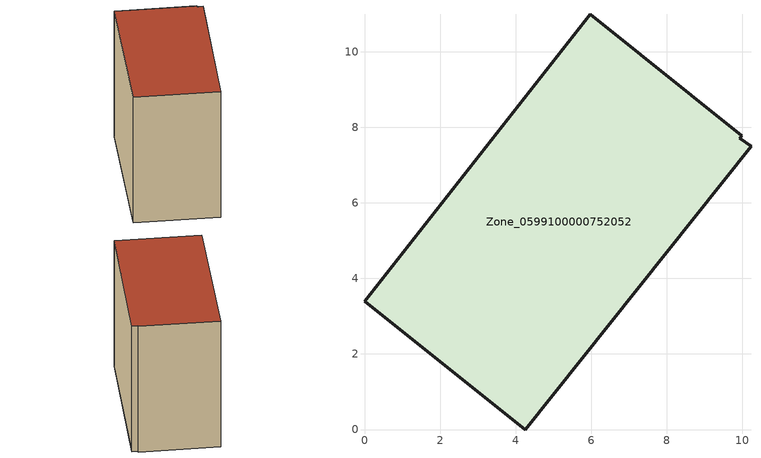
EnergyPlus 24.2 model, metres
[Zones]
Zone_0599100000752052
 floor ground (C_G): 9.98,7.78 9.92,7.71 10.23,7.49 4.26,0 0,3.39 5.97,10.98 z0.47
 wall outside (C_F): 9.98,7.78 5.97,10.98 0,3.39 4.26,0 10.23,7.49 9.92,7.71 9.98,7.78 z0.47:9.75
 roof outside (C_R): 9.92,7.71 9.98,7.78 5.97,10.98 0,3.39 4.26,0 10.23,7.49 z9.75
[BUILDING]
Pand.0599100000752052: North Axis=0; Terrain=City; Loads Convergence Tolerance Value=0.04; Temperature Convergence Tolerance Value=0.4; Solar Distribution=FullExterior; Maximum Number of Warmup Days=25; Minimum Number of Warmup Days=1
[Site:Location]
Rotterdam.The.Hague.AP_ZH_NLD Design_Conditions: Latitude=51.96; Longitude=4.45; Time Zone=1; Elevation=-4.5
[SITE:GROUNDTEMPERATURE:BUILDINGSURFACE]
18, 18, 18, 18, 18, 18, 18, 18, 18, 18, 18, 18
[MATERIAL] Thermal Absorptance=0.9; Solar Absorptance=0.7; Visible Absorptance=0.7
Name | Roughness | Thickness | Conductivity | Density | Specific Heat
G.TI.2006-2014 | MediumSmooth | 0.15 | 0.06 | 540 | 1210
F.TI.2006-2014 | Rough | 0.3 | 0.12 | 1920 | 840
R.TI.2006-2014 | MediumRough | 0.2 | 0.08 | 1500 | 1000
[CONSTRUCTION]
C_G: G.TI.2006-2014
C_F: F.TI.2006-2014
C_R: R.TI.2006-2014
[ZONE]
Zone_0599100000752052: Type=1; Multiplier=1; Ceiling Height=Autocalculate; Volume=Autocalculate; Floor Area=autocalculate; Part of Total Floor Area=Yes
[ZONEINFILTRATION:DESIGNFLOWRATE]
Infil_Zone_0599100000752052: Zone or ZoneList or Space or SpaceList=Zone_0599100000752052; Schedule=AlwaysOn; Design Flow Rate Calculation Method=Flow/Area; Flow Rate per Floor Area=0.0015; Constant Term Coefficient=1; Temperature Term Coefficient=0; Velocity Term Coefficient=0; Velocity Squared Term Coefficient=0
[HVACTEMPLATE:ZONE:IDEALLOADSAIRSYSTEM]
Zone_0599100000752052: Maximum Heating Supply Air Temperature=50; Minimum Cooling Supply Air Temperature=13; Maximum Heating Supply Air Humidity Ratio=0.0156; Minimum Cooling Supply Air Humidity Ratio=0.0077; Heating Limit=NoLimit; Cooling Limit=NoLimit; Dehumidification Control Type=ConstantSensibleHeatRatio; Cooling Sensible Heat Ratio=0.7; Dehumidification Setpoint=60; Humidification Control Type=None; Humidification Setpoint=30; Outdoor Air Method=None; Outdoor Air Flow Rate per Person=0.00944; Outdoor Air Flow Rate per Zone Floor Area=0; Outdoor Air Flow Rate per Zone=0; Demand Controlled Ventilation Type=None; Outdoor Air Economizer Type=NoEconomizer; Heat Recovery Type=None; Sensible Heat Recovery Effectiveness=0.7; Latent Heat Recovery Effectiveness=0.65
[ZONECONTROL:THERMOSTAT]
ThermostatControl_Zone_0599100000752052: Zone or ZoneList=Zone_0599100000752052; Control Type Schedule=DualSetpointControlType; Control 1=Thermostat_Zone_0599100000752052; Temperature Difference Between Cutout And Setpoint=0
[THERMOSTATSETPOINT:DUALSETPOINT]
Thermostat_Zone_0599100000752052: Heating Setpoint Temperature Schedule=HeatingSetpoint_Zone_0599100000752052; Cooling Setpoint Temperature Schedule=CoolingSetpoint_Zone_0599100000752052
[SCHEDULE:COMPACT]
HeatingSetpoint_Zone_0599100000752052: Through: 12/31, For: AllDays, Until: 24:00, 21
CoolingSetpoint_Zone_0599100000752052: Through: 12/31, For: AllDays, Until: 24:00, 24
DualSetpointControlType: Through: 12/31, For: AllDays, Until: 24:00, 4
AlwaysOn: Through: 12/31, For: AllDays, Until: 24:00, 1
